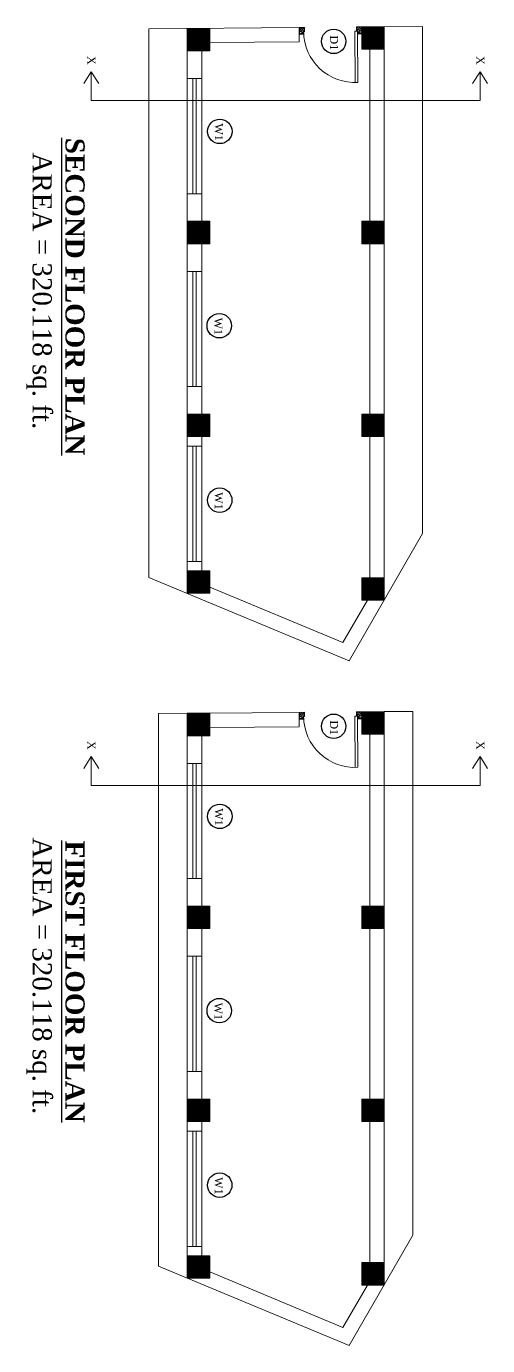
# Model space of a CAD drawing. Header units: inches. Extents: x 20273 to 41102, y -4696 to -1121.
# Drawn here: x 34634 to 34922, y -3321 to -2497 of the extents above; entities that cross this region are included whole.
import ezdxf

# ---------------------------------------------------------------- set-up
doc = ezdxf.new("R2010")
doc.units = ezdxf.units.IN
doc.header["$LTSCALE"] = 5
doc.header["$MEASUREMENT"] = 0
doc.layers.add('A-WALL', color=7, linetype='Continuous', lineweight=9)
doc.layers.add('DOOR', color=62, linetype='Continuous', lineweight=0)
doc.layers.add('TEXT', color=6, linetype='Continuous')
doc.layers.add('WALL', color=7, linetype='Continuous')
doc.styles.add('ordinary', font='times.ttf')
pattern_1 = [(315, (38521.92067, 23194.70298), (0.08838834765, 0.08838834765), [])]
pattern_2 = [(315, (38521.92067, 23622.51357), (0.08838834765, 0.08838834765), [])]

# ---------------------------------------------------------------- blocks, each defined once
blk = doc.blocks.new('A$C27B36B59')
at = {"layer": 'DOOR'}
for p, q in [((0, 4), (0, 0)), ((2.5, 4), (0, 4)), ((0, 0), (3, 0)), ((2.5, 2.5), (2.5, 4)), ((3, 2.5), (2.5, 2.5)), ((3, 0), (3, 2.5))]:
    blk.add_line(p, q, dxfattribs=at)
for centre, radius, start, end in [((-1.4, -0.54), 4.75, 22.14107, 72.83803), ((1.34, 2.09), 1.64, 45.13802, 144.89476), ((2.21, 0.3), 2.49, 83.31492, 152.65798), ((0.13, 0.37), 2.05, 349.48753, 93.68048), ((1.96, -0.47), 2.01, 58.74475, 166.49498), ((-0.06, 0.32), 1.13, 343.54197, 86.94698), ((2.08, -0.4), 1.17, 38.28162, 160.15192)]:
    blk.add_arc(centre, radius, start, end, dxfattribs=at)
blk = doc.blocks.new('D2')
at = {"layer": 'DOOR'}
for p, q in [((74473.95, 24047.59), (74473.95, 24018.09)), ((74473.95, 24047.59), (74475.45, 24047.59)), ((74475.45, 24047.59), (74475.45, 24018.13))]:
    blk.add_line(p, q, dxfattribs=at)
blk.add_arc((74473.95, 24047.59), 29.5, 180, 272.9146, dxfattribs=at)
at = {"layer": 'DOOR', "xscale": -1, "rotation": 180}
blk.add_blockref('A$C27B36B59', (74441.95, 24050.09), dxfattribs=at)
at = {"layer": 'DOOR', "rotation": 180}
blk.add_blockref('A$C27B36B59', (74477.95, 24050.09), dxfattribs=at)

msp = doc.modelspace()

# ---------------------------------------------------------------- hatches: boundary and pattern name
at = {"layer": 'A-WALL', "ltscale": 5}
h = msp.add_hatch(dxfattribs=at)
h.set_pattern_fill('ANSI31', color=256, angle=270)
h.set_pattern_definition(pattern_2)
h.paths.add_polyline_path([(34734.32, -2497.88), (34734.32, -2511.88), (34748.32, -2511.88), (34748.32, -2497.88)])
h = msp.add_hatch(dxfattribs=at)
h.set_pattern_fill('ANSI31', color=256, angle=270)
h.set_pattern_definition(pattern_2)
h.paths.add_polyline_path([(34843.31, -2510.95), (34857.31, -2510.95), (34857.31, -2496.95), (34843.31, -2496.95)])
h = msp.add_hatch(dxfattribs=at)
h.set_pattern_fill('ANSI31', color=256, angle=270)
h.set_pattern_definition(pattern_2)
h.paths.add_polyline_path([(34734.32, -2618.38), (34734.32, -2632.38), (34748.32, -2632.38), (34748.32, -2618.38)])
h = msp.add_hatch(dxfattribs=at)
h.set_pattern_fill('ANSI31', color=256, angle=270)
h.set_pattern_definition(pattern_2)
h.paths.add_polyline_path([(34843.31, -2632.38), (34857.31, -2632.38), (34857.31, -2618.38), (34843.31, -2618.38)])
h = msp.add_hatch(dxfattribs=at)
h.set_pattern_fill('ANSI31', color=256, angle=270)
h.set_pattern_definition(pattern_2)
h.paths.add_polyline_path([(34734.32, -2738.88), (34734.32, -2752.88), (34748.32, -2752.88), (34748.32, -2738.88)])
h = msp.add_hatch(dxfattribs=at)
h.set_pattern_fill('ANSI31', color=256, angle=270)
h.set_pattern_definition(pattern_2)
h.paths.add_polyline_path([(34843.31, -2738.88), (34843.31, -2752.88), (34857.31, -2752.88), (34857.31, -2738.88)])
h = msp.add_hatch(dxfattribs=at)
h.set_pattern_fill('ANSI31', color=256, angle=270)
h.set_pattern_definition(pattern_2)
h.paths.add_polyline_path([(34748.32, -2850.74), (34748.32, -2836.74), (34734.32, -2836.74), (34734.32, -2850.74)])
h = msp.add_hatch(dxfattribs=at)
h.set_pattern_fill('ANSI31', color=256, angle=270)
h.set_pattern_definition(pattern_2)
h.paths.add_polyline_path([(34857.31, -2855), (34857.31, -2841), (34843.31, -2841), (34843.31, -2855)])
h = msp.add_hatch(dxfattribs=at)
h.set_pattern_fill('ANSI31', color=256, angle=270)
h.set_pattern_definition(pattern_1)
h.paths.add_polyline_path([(34843.31, -2938.76), (34857.31, -2938.76), (34857.31, -2924.76), (34843.31, -2924.76)])
h = msp.add_hatch(dxfattribs=at)
h.set_pattern_fill('ANSI31', color=256, angle=270)
h.set_pattern_definition(pattern_1)
h.paths.add_polyline_path([(34734.32, -2925.69), (34734.32, -2939.69), (34748.32, -2939.69), (34748.32, -2925.69)])
h = msp.add_hatch(dxfattribs=at)
h.set_pattern_fill('ANSI31', color=256, angle=270)
h.set_pattern_definition(pattern_1)
h.paths.add_polyline_path([(34734.32, -3046.19), (34734.32, -3060.19), (34748.32, -3060.19), (34748.32, -3046.19)])
h = msp.add_hatch(dxfattribs=at)
h.set_pattern_fill('ANSI31', color=256, angle=270)
h.set_pattern_definition(pattern_1)
h.paths.add_polyline_path([(34843.31, -3060.19), (34857.31, -3060.19), (34857.31, -3046.19), (34843.31, -3046.19)])
h = msp.add_hatch(dxfattribs=at)
h.set_pattern_fill('ANSI31', color=256, angle=270)
h.set_pattern_definition(pattern_1)
h.paths.add_polyline_path([(34734.32, -3166.69), (34734.32, -3180.69), (34748.32, -3180.69), (34748.32, -3166.69)])
h = msp.add_hatch(dxfattribs=at)
h.set_pattern_fill('ANSI31', color=256, angle=270)
h.set_pattern_definition(pattern_1)
h.paths.add_polyline_path([(34843.31, -3166.69), (34843.31, -3180.69), (34857.31, -3180.69), (34857.31, -3166.69)])
h = msp.add_hatch(dxfattribs=at)
h.set_pattern_fill('ANSI31', color=256, angle=270)
h.set_pattern_definition(pattern_1)
h.paths.add_polyline_path([(34748.32, -3278.55), (34748.32, -3264.55), (34734.32, -3264.55), (34734.32, -3278.55)])
h = msp.add_hatch(dxfattribs=at)
h.set_pattern_fill('ANSI31', color=256, angle=270)
h.set_pattern_definition(pattern_1)
h.paths.add_polyline_path([(34857.31, -3282.81), (34857.31, -3268.81), (34843.31, -3268.81), (34843.31, -3282.81)])

# ---------------------------------------------------------------- linework, layer by layer
for p, q in [((34881.31, -2496.63), (34857.31, -2496.83)), ((34881.31, -2813.47), (34881.31, -2496.63)), ((34804.31, -2497.28), (34710.32, -2498.08)), ((34710.32, -2498.08), (34710.32, -2840.76)), ((34734.32, -2497.88), (34734.32, -2850.74)), ((34804.31, -2506.28), (34804.31, -2497.28)), ((34857.31, -2496.83), (34843.31, -2496.95)), ((34857.31, -2855), (34857.31, -2496.83)), ((34743.32, -2618.38), (34743.32, -2511.88)), ((34804.31, -2506.28), (34748.32, -2506.76)), ((34848.31, -2618.38), (34848.31, -2510.95)), ((34674.32, -2524.93), (34669.64, -2532.36)), ((34674.32, -2542.93), (34674.32, -2524.93)), ((34674.32, -2524.93), (34679, -2532.36)), ((34743.32, -2529.13), (34734.32, -2529.13)), ((34737.82, -2529.13), (34737.82, -2601.13)), ((34739.82, -2529.13), (34739.82, -2601.13)), ((34917.31, -2524.93), (34912.63, -2532.36)), ((34917.31, -2542.93), (34917.31, -2524.93)), ((34917.31, -2524.93), (34921.99, -2532.36)), ((34674.32, -2542.93), (34917.31, -2542.93)), ((34743.32, -2601.13), (34734.32, -2601.13)), ((34743.32, -2738.88), (34743.32, -2632.38)), ((34848.31, -2738.88), (34848.31, -2632.38)), ((34743.32, -2649.63), (34734.32, -2649.63)), ((34737.82, -2649.63), (34737.82, -2721.63)), ((34739.82, -2649.63), (34739.82, -2721.63)), ((34743.32, -2721.63), (34734.32, -2721.63)), ((34743.32, -2758.81), (34734.32, -2758.81)), ((34737.82, -2758.81), (34737.82, -2830.81)), ((34739.82, -2758.81), (34739.82, -2830.81)), ((34743.32, -2836.74), (34743.32, -2752.88)), ((34848.31, -2841), (34848.31, -2752.88)), ((34835.46, -2892.81), (34881.31, -2813.47)), ((34743.32, -2830.81), (34734.32, -2830.81)), ((34710.32, -2840.76), (34835.46, -2892.81)), ((34748.32, -2846.82), (34831.62, -2881.47)), ((34831.62, -2881.47), (34846.91, -2855)), ((34804.31, -2925.09), (34716.32, -2925.84)), ((34804.31, -2934.09), (34804.31, -2925.09)), ((34857.31, -2924.64), (34843.31, -2924.76)), ((34875.31, -2924.49), (34857.31, -2924.64)), ((34857.31, -3282.81), (34857.31, -2924.64)), ((34875.31, -3251.66), (34875.31, -2924.49)), ((34716.32, -2925.84), (34716.32, -3271.06)), ((34734.32, -2925.69), (34734.32, -3278.55)), ((34743.32, -3046.19), (34743.32, -2939.69)), ((34804.31, -2934.09), (34748.32, -2934.57)), ((34848.31, -3046.19), (34848.31, -2938.76)), ((34674.32, -2952.74), (34669.64, -2960.17)), ((34674.32, -2970.74), (34674.32, -2952.74)), ((34674.32, -2952.74), (34679, -2960.17)), ((34743.32, -2956.94), (34734.32, -2956.94)), ((34737.82, -2956.94), (34737.82, -3028.94)), ((34739.82, -2956.94), (34739.82, -3028.94)), ((34917.31, -2952.74), (34912.63, -2960.17)), ((34917.31, -2970.74), (34917.31, -2952.74)), ((34917.31, -2952.74), (34921.99, -2960.17)), ((34674.32, -2970.74), (34917.31, -2970.74)), ((34743.32, -3028.94), (34734.32, -3028.94)), ((34743.32, -3166.69), (34743.32, -3060.19)), ((34848.31, -3166.69), (34848.31, -3060.19)), ((34743.32, -3077.44), (34734.32, -3077.44)), ((34737.82, -3077.44), (34737.82, -3149.44)), ((34739.82, -3077.44), (34739.82, -3149.44)), ((34743.32, -3149.44), (34734.32, -3149.44)), ((34743.32, -3186.62), (34734.32, -3186.62)), ((34737.82, -3186.62), (34737.82, -3258.62)), ((34739.82, -3186.62), (34739.82, -3258.62)), ((34743.32, -3264.55), (34743.32, -3180.69)), ((34848.31, -3268.81), (34848.31, -3180.69)), ((34835.46, -3320.62), (34875.31, -3251.66)), ((34743.32, -3258.62), (34734.32, -3258.62)), ((34716.32, -3271.06), (34835.46, -3320.62)), ((34748.32, -3274.63), (34831.62, -3309.28)), ((34831.62, -3309.28), (34846.91, -3282.81))]:
    msp.add_line(p, q, dxfattribs=at)
for points in [[(34748.32, -2497.88), (34748.32, -2511.88), (34734.32, -2511.88), (34734.32, -2497.88)], [(34857.31, -2496.95), (34857.31, -2510.95), (34843.31, -2510.95), (34843.31, -2496.95)], [(34748.32, -2618.38), (34748.32, -2632.38), (34734.32, -2632.38), (34734.32, -2618.38)], [(34857.31, -2618.38), (34857.31, -2632.38), (34843.31, -2632.38), (34843.31, -2618.38)], [(34748.32, -2738.88), (34748.32, -2752.88), (34734.32, -2752.88), (34734.32, -2738.88)], [(34857.31, -2738.88), (34857.31, -2752.88), (34843.31, -2752.88), (34843.31, -2738.88)], [(34748.32, -2836.74), (34748.32, -2850.74), (34734.32, -2850.74), (34734.32, -2836.74)], [(34857.31, -2841), (34857.31, -2855), (34843.31, -2855), (34843.31, -2841)], [(34857.31, -2924.76), (34857.31, -2938.76), (34843.31, -2938.76), (34843.31, -2924.76)], [(34748.32, -2925.69), (34748.32, -2939.69), (34734.32, -2939.69), (34734.32, -2925.69)], [(34748.32, -3046.19), (34748.32, -3060.19), (34734.32, -3060.19), (34734.32, -3046.19)], [(34857.31, -3046.19), (34857.31, -3060.19), (34843.31, -3060.19), (34843.31, -3046.19)], [(34748.32, -3166.69), (34748.32, -3180.69), (34734.32, -3180.69), (34734.32, -3166.69)], [(34857.31, -3166.69), (34857.31, -3180.69), (34843.31, -3180.69), (34843.31, -3166.69)], [(34748.32, -3264.55), (34748.32, -3278.55), (34734.32, -3278.55), (34734.32, -3264.55)], [(34857.31, -3268.81), (34857.31, -3282.81), (34843.31, -3282.81), (34843.31, -3268.81)]]:
    msp.add_lwpolyline(points, close=True, dxfattribs=at)
at = {"layer": 'TEXT'}
for centre in [(34825.78, -2505.98), (34754.65, -2562.24), (34754.3, -2683.58), (34754.58, -2792.59), (34825.78, -2933.79), (34754.65, -2990.05), (34754.3, -3111.39), (34754.58, -3220.4)]:
    msp.add_circle(centre, 7.64, dxfattribs=at)

# ---------------------------------------------------------------- block references
at = {"layer": 'WALL', "color": 2, "linetype": 'ByBlock', "xscale": 1.083333333326322, "yscale": 1.083333333326322, "zscale": 1.083333333326322}
for p, rotation in [((-45617.35, -29234.32), 0.4857626914850212), ((-45617.35, -29662.13), 0.4857626914850466)]:
    msp.add_blockref('D2', p, dxfattribs=dict(at, rotation=rotation))

# ---------------------------------------------------------------- texts
at = {"layer": 'TEXT', "style": 'ordinary'}
for s, rotation, p in [('D1', 270, (34823.55, -2502.28)), ('X', 270, (34671.9, -2515.14)), ('X', 270, (34914.89, -2515.14)), ('W1', 270.00039, (34751.59, -2557.2)), ('W1', 270.00039, (34751.23, -2678.55)), ('W1', 270.00039, (34751.52, -2787.55)), ('D1', 270, (34823.55, -2930.09)), ('X', 270, (34671.9, -2942.95)), ('X', 270, (34914.89, -2942.95)), ('W1', 270.00039, (34751.59, -2985.01)), ('W1', 270.00039, (34751.23, -3106.36)), ('W1', 270.00039, (34751.52, -3215.36))]:
    msp.add_text(s, height=5, rotation=rotation, dxfattribs=at).set_placement(p)
at = {"layer": 'TEXT', "char_height": 12, "width": 219.8151, "attachment_point": 8, "rotation": 269.99961, "style": 'ordinary'}
for s, insert in [('{\\fTimes New Roman|b1|i0|c0|p18;\\LSECOND FLOOR PLAN}', (34658.03, -2665.44)), ('AREA = 320.118 sq. ft.', (34633.79, -2661.85)), ('AREA = 320.118 sq. ft.', (34633.79, -3089.66)), ('{\\fTimes New Roman|b1|i0|c0|p18;\\LFIRST FLOOR PLAN}', (34658.03, -3093.25))]:
    msp.add_mtext(s, dxfattribs=dict(at, insert=insert))

doc.saveas('drawing.dxf')
